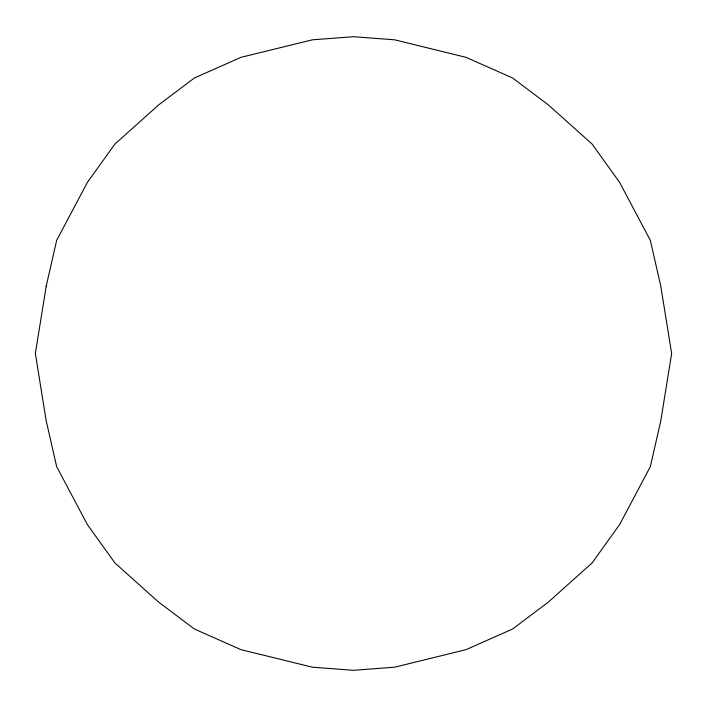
<?xml version="1.0" encoding="UTF-8"?>
<svg xmlns="http://www.w3.org/2000/svg" width="707" height="707" viewBox="0 0 707 707"><rect width="100%" height="100%" fill="white"/><g stroke="black" fill="none" stroke-linecap="round" stroke-linejoin="round"><path stroke-width="1.06" d="M46.194 286.264L35.35 353.5L46.194 420.736L56.666 466.655L87.359 524.559L114.888 562.922L158.677 602.125L194.425 629.027L241.016 649.671L312.326 667.178L353.5 670.307L394.674 667.178L465.984 649.671L512.575 629.027L548.323 602.125L592.113 562.922L619.641 524.559L650.334 466.655L660.806 420.736L671.65 353.5L660.806 286.264L650.334 240.345L619.641 182.441L592.113 144.078L548.323 104.875L512.575 77.973L465.984 57.329L394.674 39.822L353.5 36.693L312.326 39.822L241.016 57.329L194.425 77.973L158.677 104.875L114.888 144.078L87.359 182.441L56.666 240.345L46.194 286.264"/></g></svg>
